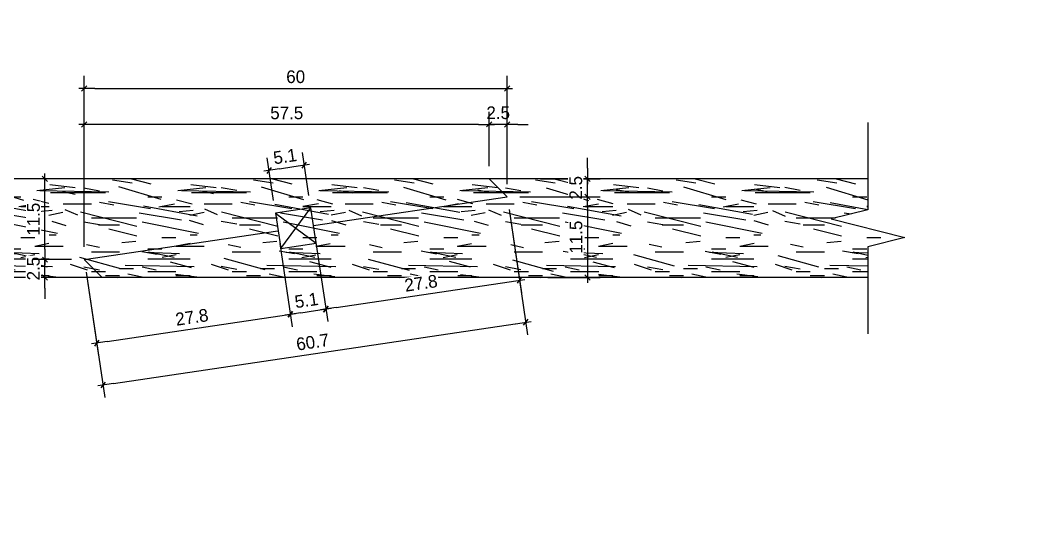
# Model space of a CAD drawing. Header units: millimetres. Extents: x 19458 to 19711, y 4351 to 4752.
# Drawn here: x 19535.03 to 19536.459, y 4513.595 to 4514.317 of the extents above; entities that cross this region are included whole.
import ezdxf

# ---------------------------------------------------------------- set-up
doc = ezdxf.new("R2010")
doc.units = ezdxf.units.MM
for name, color, linetype in [('0 @ 0.1', 7, 'Continuous'), ('ALFAJIAS', 3, 'Continuous'), ('BOTAGUAS', 3, 'Continuous'), ('cotas', 1, 'Continuous'), ('cotas @ 300', 1, 'Continuous'), ('cotas @ 400', 1, 'Continuous'), ('cotas @ 500', 1, 'Continuous')]:
    doc.layers.add(name, color=color, linetype=linetype)
doc.styles.add('century gothic', font='GOTHIC.TTF')
doc.styles.add('COTAS SMC', font='GOTHIC.TTF')
doc.dimstyles.new('ANOTATIVE 100 SMCONSTRUCCIONES', dxfattribs={"dimscale": 0, "dimtxt": 0.18, "dimasz": 0.15, "dimexe": 0.18, "dimexo": 0.09, "dimgap": 0.1, "dimtad": 1, "dimzin": 0, "dimdsep": 46, "dimtxsty": 'century gothic', "dimblk1": 'FLECHA1', "dimblk2": 'FLECHA1', "dimsah": 1, "dimcen": 0.18, "dimdle": 0.075, "dimclrd": 1, "dimclre": 1, "dimclrt": 2, "dimaunit": 1, "dimadec": 0, "dimazin": 0, "dimtfac": 0.75, "dimtix": 1, "dimtmove": 2, "dimatfit": 3, "dimfxl": 0.09, "dimtvp": 1.5, "dimtfill": 1, "dimtolj": 1, "dimtzin": 0, "dimarcsym": 0})
doc.dimstyles.new('ANOTATIVE CM SMCONSTRUCCIONES', dxfattribs={"dimscale": 0, "dimtxt": 0.18, "dimasz": 0.15, "dimexe": 0.18, "dimexo": 0.18, "dimgap": 0.07, "dimtad": 1, "dimdec": 1, "dimlfac": 100, "dimdsep": 46, "dimtxsty": 'century gothic', "dimblk1": 'FLECHA1', "dimblk2": 'FLECHA1', "dimsah": 1, "dimcen": 0.18, "dimdle": 0.075, "dimclrd": 1, "dimclre": 1, "dimclrt": 2, "dimaunit": 1, "dimadec": 0, "dimazin": 2, "dimtfac": 0.75, "dimtdec": 1, "dimtix": 1, "dimtmove": 2, "dimatfit": 3, "dimfxl": 0.09, "dimtvp": 1.5, "dimtfill": 1, "dimtolj": 1, "dimtzin": 0, "dimarcsym": 0})
doc.dimstyles.new('PIES SMCONSTRUCCIONES', dxfattribs={"dimscale": 0, "dimtxt": 0.18, "dimasz": 0.2, "dimexe": 0.18, "dimexo": 0, "dimgap": 0.1, "dimtad": 1, "dimdec": 0, "dimlfac": 39.370079, "dimzin": 0, "dimdsep": 46, "dimlunit": 4, "dimtxsty": 'COTAS SMC', "dimblk1": 'FLECHA1', "dimblk2": 'FLECHA1', "dimsah": 1, "dimcen": 0.2, "dimdle": 0.075, "dimclrd": 1, "dimclre": 1, "dimclrt": 2, "dimaunit": 1, "dimadec": 0, "dimazin": 0, "dimtfac": 0.75, "dimtdec": 0, "dimtix": 1, "dimtmove": 2, "dimatfit": 3, "dimfxl": 0.09, "dimtvp": 1.5, "dimtfill": 1, "dimtolj": 1, "dimtzin": 0, "dimarcsym": 0})

# ---------------------------------------------------------------- blocks, each defined once
blk = doc.blocks.new('FLECHA1')
at = {"color": 4}
blk.add_line((-0.246176, -0.248081), (0.248081, 0.25), dxfattribs=at)
at = {"color": 1}
blk.add_line((-1, 0), (0.496162, 0), dxfattribs=at)
blk = doc.blocks.new('*D693')
at = {"layer": 'cotas', "color": 1, "lineweight": -2, "transparency": 16777216}
for p, q in [((19614.326, 4625.8448), (19614.326, 4700.8448)), ((19570.9836, 4550.8448), (19524.326, 4550.8448)), ((19614.326, 4548.4298), (19614.326, 4550.8448)), ((19570.5339, 4548.4298), (19524.326, 4548.4298)), ((19614.326, 4473.4298), (19614.326, 4398.4298))]:
    blk.add_line(p, q, dxfattribs=at)
at = {"layer": 'Defpoints', "color": 0, "transparency": 16777216}
for p in [(19614.326, 4550.8448), (19615.9836, 4550.8448), (19615.5339, 4548.4298)]:
    blk.add_point(p, dxfattribs=at)
at = {"layer": 'cotas', "color": 1, "lineweight": -2, "transparency": 16777216, "xscale": 75, "yscale": 75, "zscale": 75}
for p, rotation in [((19614.326, 4550.8448), 270), ((19614.326, 4548.4298), 90)]:
    blk.add_blockref('FLECHA1', p, dxfattribs=dict(at, rotation=rotation))
at = {"layer": 'cotas', "color": 2, "transparency": 16777216, "insert": (19517.3376, 4549.6373), "char_height": 90, "attachment_point": 5, "rotation": 90, "style": 'century gothic', "bg_fill": 3, "box_fill_scale": 1.1, "bg_fill_color": 256, "bg_fill_true_color": 13158600, "bg_fill_transparency": 0}
blk.add_mtext('\\A1;2.42', dxfattribs=at)
blk = doc.blocks.new('*D739')
at = {"layer": 'cotas', "color": 1, "lineweight": -2, "transparency": 16777216}
for p, q in [((19614.326, 4595.8448), (19614.326, 4640.8448)), ((19588.9836, 4550.8448), (19560.326, 4550.8448)), ((19614.326, 4548.4298), (19614.326, 4550.8448)), ((19588.5339, 4548.4298), (19560.326, 4548.4298)), ((19614.326, 4503.4298), (19614.326, 4458.4298))]:
    blk.add_line(p, q, dxfattribs=at)
at = {"layer": 'Defpoints', "color": 0, "transparency": 16777216}
for p in [(19614.326, 4550.8448), (19615.9836, 4550.8448), (19615.5339, 4548.4298)]:
    blk.add_point(p, dxfattribs=at)
at = {"layer": 'cotas', "color": 1, "lineweight": -2, "transparency": 16777216, "xscale": 45, "yscale": 45, "zscale": 45}
for p, rotation in [((19614.326, 4550.8448), 270), ((19614.326, 4548.4298), 90)]:
    blk.add_blockref('FLECHA1', p, dxfattribs=dict(at, rotation=rotation))
at = {"layer": 'cotas', "color": 2, "transparency": 16777216, "insert": (19556.133, 4549.6373), "char_height": 54, "attachment_point": 5, "rotation": 90, "style": 'century gothic', "bg_fill": 3, "box_fill_scale": 1.1, "bg_fill_color": 256, "bg_fill_true_color": 13158600, "bg_fill_transparency": 0}
blk.add_mtext('\\A1;2.42', dxfattribs=at)
blk = doc.blocks.new('*D745')
at = {"layer": 'cotas', "color": 1, "lineweight": -2, "transparency": 16777216}
for p, q in [((19614.326, 4610.8448), (19614.326, 4670.8448)), ((19579.9836, 4550.8448), (19542.326, 4550.8448)), ((19614.326, 4548.4298), (19614.326, 4550.8448)), ((19579.5339, 4548.4298), (19542.326, 4548.4298)), ((19614.326, 4488.4298), (19614.326, 4428.4298))]:
    blk.add_line(p, q, dxfattribs=at)
at = {"layer": 'Defpoints', "color": 0, "transparency": 16777216}
for p in [(19614.326, 4550.8448), (19615.9836, 4550.8448), (19615.5339, 4548.4298)]:
    blk.add_point(p, dxfattribs=at)
at = {"layer": 'cotas', "color": 1, "lineweight": -2, "transparency": 16777216, "xscale": 60, "yscale": 60, "zscale": 60}
for p, rotation in [((19614.326, 4550.8448), 270), ((19614.326, 4548.4298), 90)]:
    blk.add_blockref('FLECHA1', p, dxfattribs=dict(at, rotation=rotation))
at = {"layer": 'cotas', "color": 2, "transparency": 16777216, "insert": (19536.7353, 4549.6373), "char_height": 72, "attachment_point": 5, "rotation": 90, "style": 'century gothic', "bg_fill": 3, "box_fill_scale": 1.1, "bg_fill_color": 256, "bg_fill_true_color": 13158600, "bg_fill_transparency": 0}
blk.add_mtext('\\A1;2.42', dxfattribs=at)
blk = doc.blocks.new('*D748')
at = {"layer": 'cotas', "color": 1, "lineweight": -2, "transparency": 16777216}
for p, q in [((19620.0128, 4651.7533), (19620.0128, 4751.7533)), ((19620.4168, 4551.7533), (19530.0128, 4551.7533)), ((19620.0128, 4550.5333), (19620.0128, 4551.7533)), ((19620.4168, 4550.5333), (19530.0128, 4550.5333)), ((19620.0128, 4450.5333), (19620.0128, 4350.5333))]:
    blk.add_line(p, q, dxfattribs=at)
at = {"layer": 'Defpoints', "color": 0, "transparency": 16777216}
for p in [(19620.0128, 4551.7533), (19620.4168, 4551.7533), (19620.4168, 4550.5333)]:
    blk.add_point(p, dxfattribs=at)
at = {"layer": 'cotas', "color": 1, "lineweight": -2, "transparency": 16777216, "xscale": 100, "yscale": 100, "zscale": 100}
for p, rotation in [((19620.0128, 4551.7533), 270), ((19620.0128, 4550.5333), 90)]:
    blk.add_blockref('FLECHA1', p, dxfattribs=dict(at, rotation=rotation))
at = {"layer": 'cotas', "color": 2, "transparency": 16777216, "insert": (19523.8809, 4551.1433), "char_height": 90, "attachment_point": 5, "rotation": 90, "style": 'COTAS SMC', "bg_fill": 3, "box_fill_scale": 1.1, "bg_fill_color": 256, "bg_fill_true_color": 13158600, "bg_fill_transparency": 0}
blk.add_mtext("\\A1;4'", dxfattribs=at)
blk = doc.blocks.new('*D798')
at = {"layer": 'cotas', "color": 1, "lineweight": -2, "transparency": 16777216}
for p, q in [((19620.0128, 4631.7533), (19620.0128, 4711.7533)), ((19620.4168, 4551.7533), (19548.0128, 4551.7533)), ((19620.0128, 4550.5333), (19620.0128, 4551.7533)), ((19620.4168, 4550.5333), (19548.0128, 4550.5333)), ((19620.0128, 4470.5333), (19620.0128, 4390.5333))]:
    blk.add_line(p, q, dxfattribs=at)
at = {"layer": 'Defpoints', "color": 0, "transparency": 16777216}
for p in [(19620.0128, 4551.7533), (19620.4168, 4551.7533), (19620.4168, 4550.5333)]:
    blk.add_point(p, dxfattribs=at)
at = {"layer": 'cotas', "color": 1, "lineweight": -2, "transparency": 16777216, "xscale": 80, "yscale": 80, "zscale": 80}
for p, rotation in [((19620.0128, 4551.7533), 270), ((19620.0128, 4550.5333), 90)]:
    blk.add_blockref('FLECHA1', p, dxfattribs=dict(at, rotation=rotation))
at = {"layer": 'cotas', "color": 2, "transparency": 16777216, "insert": (19543.1073, 4551.1433), "char_height": 72, "attachment_point": 5, "rotation": 90, "style": 'COTAS SMC', "bg_fill": 3, "box_fill_scale": 1.1, "bg_fill_color": 256, "bg_fill_true_color": 13158600, "bg_fill_transparency": 0}
blk.add_mtext("\\A1;4'", dxfattribs=at)
blk = doc.blocks.new('*D897')
at = {"color": 1, "lineweight": -2, "transparency": 16777216}
for p, q in [((19535.6951, 4514.1093), (19535.6951, 4514.1867)), ((19535.7205, 4514.0839), (19535.7205, 4514.1867)), ((19535.6801, 4514.1687), (19535.6651, 4514.1687)), ((19535.7205, 4514.1687), (19535.6951, 4514.1687)), ((19535.7355, 4514.1687), (19535.7505, 4514.1687))]:
    blk.add_line(p, q, dxfattribs=at)
at = {"layer": 'Defpoints', "color": 0, "transparency": 16777216}
for p in [(19535.6951, 4514.0913), (19535.7205, 4514.0659)]:
    blk.add_point(p, dxfattribs=at)
at = {"color": 1, "lineweight": -2, "transparency": 16777216, "xscale": 0.015, "yscale": 0.015, "zscale": 0.015}
blk.add_blockref('FLECHA1', (19535.6951, 4514.1687), dxfattribs=at)
at = {"color": 1, "lineweight": -2, "transparency": 16777216, "xscale": 0.015, "yscale": 0.015, "zscale": 0.015, "rotation": 180}
blk.add_blockref('FLECHA1', (19535.7205, 4514.1687), dxfattribs=at)
at = {"color": 2, "transparency": 16777216, "insert": (19535.7078, 4514.1851), "char_height": 0.018, "attachment_point": 5, "style": 'century gothic', "bg_fill": 3, "box_fill_scale": 1.1, "bg_fill_color": 256, "bg_fill_true_color": 13158600, "bg_fill_transparency": 0}
blk.add_mtext('\\A1;2.5', dxfattribs=at)
at = {"layer": 'Defpoints', "color": 0, "transparency": 16777216}
blk.add_point((19535.6951, 4514.1687), dxfattribs=at)
blk = doc.blocks.new('*D898')
at = {"color": 1, "lineweight": -2, "transparency": 16777216}
for p, q in [((19535.1205, 4513.9947), (19535.1205, 4514.1867)), ((19535.6951, 4514.1093), (19535.6951, 4514.1867)), ((19535.6801, 4514.1687), (19535.1355, 4514.1687))]:
    blk.add_line(p, q, dxfattribs=at)
at = {"layer": 'Defpoints', "color": 0, "transparency": 16777216}
for p in [(19535.1205, 4514.1687), (19535.6951, 4514.0913), (19535.1205, 4513.9767)]:
    blk.add_point(p, dxfattribs=at)
at = {"color": 1, "lineweight": -2, "transparency": 16777216, "xscale": 0.015, "yscale": 0.015, "zscale": 0.015, "rotation": 180}
blk.add_blockref('FLECHA1', (19535.1205, 4514.1687), dxfattribs=at)
at = {"color": 1, "lineweight": -2, "transparency": 16777216, "xscale": 0.015, "yscale": 0.015, "zscale": 0.015}
blk.add_blockref('FLECHA1', (19535.6951, 4514.1687), dxfattribs=at)
at = {"color": 2, "transparency": 16777216, "insert": (19535.4078, 4514.1849), "char_height": 0.018, "attachment_point": 5, "style": 'century gothic', "bg_fill": 3, "box_fill_scale": 1.1, "bg_fill_color": 256, "bg_fill_true_color": 13158600, "bg_fill_transparency": 0}
blk.add_mtext('\\A1;57.5', dxfattribs=at)
blk = doc.blocks.new('*D899')
at = {"color": 1, "lineweight": -2, "transparency": 16777216}
for p, q in [((19535.1205, 4513.9947), (19535.1205, 4514.2377)), ((19535.7205, 4514.0839), (19535.7205, 4514.2377)), ((19535.1355, 4514.2197), (19535.7055, 4514.2197))]:
    blk.add_line(p, q, dxfattribs=at)
at = {"layer": 'Defpoints', "color": 0, "transparency": 16777216}
for p in [(19535.7205, 4514.2197), (19535.7205, 4514.0659), (19535.1205, 4513.9767)]:
    blk.add_point(p, dxfattribs=at)
at = {"color": 1, "lineweight": -2, "transparency": 16777216, "xscale": 0.015, "yscale": 0.015, "zscale": 0.015, "rotation": 180}
blk.add_blockref('FLECHA1', (19535.1205, 4514.2197), dxfattribs=at)
at = {"color": 1, "lineweight": -2, "transparency": 16777216, "xscale": 0.015, "yscale": 0.015, "zscale": 0.015}
blk.add_blockref('FLECHA1', (19535.7205, 4514.2197), dxfattribs=at)
at = {"color": 2, "transparency": 16777216, "insert": (19535.4205, 4514.2362), "char_height": 0.018, "attachment_point": 5, "style": 'century gothic', "bg_fill": 3, "box_fill_scale": 1.1, "bg_fill_color": 256, "bg_fill_true_color": 13158600, "bg_fill_transparency": 0}
blk.add_mtext('\\A1;60', dxfattribs=at)
blk = doc.blocks.new('*D902')
at = {"color": 1, "lineweight": -2, "transparency": 16777216}
for p, q in [((19535.0648, 4513.9917), (19535.0648, 4514.0067)), ((19535.1025, 4513.9767), (19535.0468, 4513.9767)), ((19535.0648, 4513.9513), (19535.0648, 4513.9767)), ((19535.0844, 4513.9513), (19535.0468, 4513.9513)), ((19535.0648, 4513.9363), (19535.0648, 4513.9213))]:
    blk.add_line(p, q, dxfattribs=at)
at = {"layer": 'Defpoints', "color": 0, "transparency": 16777216}
for p in [(19535.1205, 4513.9767), (19535.1024, 4513.9513)]:
    blk.add_point(p, dxfattribs=at)
at = {"color": 1, "lineweight": -2, "transparency": 16777216, "xscale": 0.015, "yscale": 0.015, "zscale": 0.015}
for p, rotation in [((19535.0648, 4513.9767), 270), ((19535.0648, 4513.9513), 90)]:
    blk.add_blockref('FLECHA1', p, dxfattribs=dict(at, rotation=rotation))
at = {"color": 2, "transparency": 16777216, "insert": (19535.0484, 4513.964), "char_height": 0.018, "attachment_point": 5, "rotation": 90, "style": 'century gothic', "bg_fill": 3, "box_fill_scale": 1.1, "bg_fill_color": 256, "bg_fill_true_color": 13158600, "bg_fill_transparency": 0}
blk.add_mtext('\\A1;2.5', dxfattribs=at)
at = {"layer": 'Defpoints', "color": 0, "transparency": 16777216}
blk.add_point((19535.0648, 4513.9767), dxfattribs=at)
blk = doc.blocks.new('*D903')
at = {"color": 1, "lineweight": -2, "transparency": 16777216}
for p, q in [((19535.0779, 4514.0913), (19535.0468, 4514.0913)), ((19535.0648, 4513.9917), (19535.0648, 4514.0763)), ((19535.1025, 4513.9767), (19535.0468, 4513.9767))]:
    blk.add_line(p, q, dxfattribs=at)
at = {"layer": 'Defpoints', "color": 0, "transparency": 16777216}
for p in [(19535.0648, 4514.0913), (19535.0959, 4514.0913), (19535.1205, 4513.9767)]:
    blk.add_point(p, dxfattribs=at)
at = {"color": 1, "lineweight": -2, "transparency": 16777216, "xscale": 0.015, "yscale": 0.015, "zscale": 0.015}
for p, rotation in [((19535.0648, 4514.0913), 90), ((19535.0648, 4513.9767), 270)]:
    blk.add_blockref('FLECHA1', p, dxfattribs=dict(at, rotation=rotation))
at = {"color": 2, "transparency": 16777216, "insert": (19535.0486, 4514.034), "char_height": 0.018, "attachment_point": 5, "rotation": 90, "style": 'century gothic', "bg_fill": 3, "box_fill_scale": 1.1, "bg_fill_color": 256, "bg_fill_true_color": 13158600, "bg_fill_transparency": 0}
blk.add_mtext('\\A1;11.5', dxfattribs=at)
blk = doc.blocks.new('*D905')
at = {"color": 1, "lineweight": -2, "transparency": 16777216}
for p, q in [((19535.8345, 4514.1063), (19535.8345, 4514.1213)), ((19535.7679, 4514.0913), (19535.8525, 4514.0913)), ((19535.8345, 4514.0659), (19535.8345, 4514.0913)), ((19535.7385, 4514.0659), (19535.8525, 4514.0659)), ((19535.8345, 4514.0509), (19535.8345, 4514.0359))]:
    blk.add_line(p, q, dxfattribs=at)
at = {"layer": 'Defpoints', "color": 0, "transparency": 16777216}
for p in [(19535.7499, 4514.0913), (19535.7205, 4514.0659)]:
    blk.add_point(p, dxfattribs=at)
at = {"color": 1, "lineweight": -2, "transparency": 16777216, "xscale": 0.015, "yscale": 0.015, "zscale": 0.015}
for p, rotation in [((19535.8345, 4514.0913), 270), ((19535.8345, 4514.0659), 90)]:
    blk.add_blockref('FLECHA1', p, dxfattribs=dict(at, rotation=rotation))
at = {"color": 2, "transparency": 16777216, "insert": (19535.818, 4514.0786), "char_height": 0.018, "attachment_point": 5, "rotation": 90, "style": 'century gothic', "bg_fill": 3, "box_fill_scale": 1.1, "bg_fill_color": 256, "bg_fill_true_color": 13158600, "bg_fill_transparency": 0}
blk.add_mtext('\\A1;2.5', dxfattribs=at)
at = {"layer": 'Defpoints', "color": 0, "transparency": 16777216}
blk.add_point((19535.8345, 4514.0913), dxfattribs=at)
blk = doc.blocks.new('*D906')
at = {"color": 1, "lineweight": -2, "transparency": 16777216}
for p, q in [((19535.7385, 4514.0659), (19535.8525, 4514.0659)), ((19535.8345, 4514.0509), (19535.8345, 4513.9663)), ((19535.7784, 4513.9513), (19535.8525, 4513.9513))]:
    blk.add_line(p, q, dxfattribs=at)
at = {"layer": 'Defpoints', "color": 0, "transparency": 16777216}
for p in [(19535.7205, 4514.0659), (19535.7604, 4513.9513), (19535.8345, 4513.9513)]:
    blk.add_point(p, dxfattribs=at)
at = {"color": 1, "lineweight": -2, "transparency": 16777216, "xscale": 0.015, "yscale": 0.015, "zscale": 0.015}
for p, rotation in [((19535.8345, 4514.0659), 90), ((19535.8345, 4513.9513), 270)]:
    blk.add_blockref('FLECHA1', p, dxfattribs=dict(at, rotation=rotation))
at = {"color": 2, "transparency": 16777216, "insert": (19535.8183, 4514.0086), "char_height": 0.018, "attachment_point": 5, "rotation": 90, "style": 'century gothic', "bg_fill": 3, "box_fill_scale": 1.1, "bg_fill_color": 256, "bg_fill_true_color": 13158600, "bg_fill_transparency": 0}
blk.add_mtext('\\A1;11.5', dxfattribs=at)
blk = doc.blocks.new('*D907')
at = {"color": 1, "lineweight": -2, "transparency": 16777216}
for p, q in [((19535.4393, 4514.0679), (19535.4303, 4514.1287)), ((19535.389, 4514.0605), (19535.38, 4514.1212)), ((19535.3975, 4514.1056), (19535.4181, 4514.1087))]:
    blk.add_line(p, q, dxfattribs=at)
at = {"layer": 'Defpoints', "color": 0, "transparency": 16777216}
for p in [(19535.4329, 4514.1109), (19535.4419, 4514.0501), (19535.3917, 4514.0426)]:
    blk.add_point(p, dxfattribs=at)
at = {"color": 1, "lineweight": -2, "transparency": 16777216, "xscale": 0.015, "yscale": 0.015, "zscale": 0.015}
for p, rotation in [((19535.3827, 4514.1034), 188.4560377147735), ((19535.4329, 4514.1109), 8.45603771477347)]:
    blk.add_blockref('FLECHA1', p, dxfattribs=dict(at, rotation=rotation))
at = {"color": 2, "transparency": 16777216, "insert": (19535.4054, 4514.1232), "char_height": 0.018, "attachment_point": 5, "rotation": 8.456, "style": 'century gothic', "bg_fill": 3, "box_fill_scale": 1.1, "bg_fill_color": 256, "bg_fill_true_color": 13158600, "bg_fill_transparency": 0}
blk.add_mtext('\\A1;5.1', dxfattribs=at)
blk = doc.blocks.new('*D909')
at = {"color": 1, "lineweight": -2, "transparency": 16777216}
for p, q in [((19535.3981, 4513.9997), (19535.4157, 4513.8813)), ((19535.1232, 4513.9589), (19535.1408, 4513.8405)), ((19535.153, 4513.8605), (19535.3982, 4513.8969))]:
    blk.add_line(p, q, dxfattribs=at)
at = {"layer": 'Defpoints', "color": 0, "transparency": 16777216}
for p in [(19535.3954, 4514.0175), (19535.1205, 4513.9767), (19535.413, 4513.8991)]:
    blk.add_point(p, dxfattribs=at)
at = {"color": 1, "lineweight": -2, "transparency": 16777216, "xscale": 0.015, "yscale": 0.015, "zscale": 0.015}
for p, rotation in [((19535.413, 4513.8991), 8.456037713559605), ((19535.1382, 4513.8583), 188.4560377135596)]:
    blk.add_blockref('FLECHA1', p, dxfattribs=dict(at, rotation=rotation))
at = {"color": 2, "transparency": 16777216, "insert": (19535.2732, 4513.895), "char_height": 0.018, "attachment_point": 5, "rotation": 8.456, "style": 'century gothic', "bg_fill": 3, "box_fill_scale": 1.1, "bg_fill_color": 256, "bg_fill_true_color": 13158600, "bg_fill_transparency": 0}
blk.add_mtext('\\A1;27.8', dxfattribs=at)
blk = doc.blocks.new('*D910')
at = {"color": 1, "lineweight": -2, "transparency": 16777216}
for p, q in [((19535.4483, 4514.0072), (19535.4659, 4513.8888)), ((19535.3981, 4513.9997), (19535.4157, 4513.8813)), ((19535.4279, 4513.9013), (19535.4484, 4513.9044))]:
    blk.add_line(p, q, dxfattribs=at)
at = {"layer": 'Defpoints', "color": 0, "transparency": 16777216}
for p in [(19535.4457, 4514.025), (19535.3954, 4514.0175), (19535.4633, 4513.9066)]:
    blk.add_point(p, dxfattribs=at)
at = {"color": 1, "lineweight": -2, "transparency": 16777216, "xscale": 0.015, "yscale": 0.015, "zscale": 0.015}
for p, rotation in [((19535.4633, 4513.9066), 8.456037713559592), ((19535.413, 4513.8991), 188.4560377135596)]:
    blk.add_blockref('FLECHA1', p, dxfattribs=dict(at, rotation=rotation))
at = {"color": 2, "transparency": 16777216, "insert": (19535.4358, 4513.9189), "char_height": 0.018, "attachment_point": 5, "rotation": 8.456, "style": 'century gothic', "bg_fill": 3, "box_fill_scale": 1.1, "bg_fill_color": 256, "bg_fill_true_color": 13158600, "bg_fill_transparency": 0}
blk.add_mtext('\\A1;5.1', dxfattribs=at)
blk = doc.blocks.new('*D911')
at = {"color": 1, "lineweight": -2, "transparency": 16777216}
for p, q in [((19535.7232, 4514.0481), (19535.7408, 4513.9297)), ((19535.4483, 4514.0072), (19535.4659, 4513.8888)), ((19535.4781, 4513.9088), (19535.7233, 4513.9453))]:
    blk.add_line(p, q, dxfattribs=at)
at = {"layer": 'Defpoints', "color": 0, "transparency": 16777216}
for p in [(19535.7205, 4514.0659), (19535.4457, 4514.025), (19535.7382, 4513.9475)]:
    blk.add_point(p, dxfattribs=at)
at = {"color": 1, "lineweight": -2, "transparency": 16777216, "xscale": 0.015, "yscale": 0.015, "zscale": 0.015}
for p, rotation in [((19535.7382, 4513.9475), 8.456037713559592), ((19535.4633, 4513.9066), 188.4560377135596)]:
    blk.add_blockref('FLECHA1', p, dxfattribs=dict(at, rotation=rotation))
at = {"color": 2, "transparency": 16777216, "insert": (19535.5983, 4513.9433), "char_height": 0.018, "attachment_point": 5, "rotation": 8.456, "style": 'century gothic', "bg_fill": 3, "box_fill_scale": 1.1, "bg_fill_color": 256, "bg_fill_true_color": 13158600, "bg_fill_transparency": 0}
blk.add_mtext('\\A1;27.8', dxfattribs=at)
blk = doc.blocks.new('*D912')
at = {"color": 1, "lineweight": -2, "transparency": 16777216}
for p, q in [((19535.7232, 4514.0481), (19535.7496, 4513.8702)), ((19535.1232, 4513.9589), (19535.1496, 4513.781)), ((19535.1618, 4513.801), (19535.7321, 4513.8858))]:
    blk.add_line(p, q, dxfattribs=at)
at = {"layer": 'Defpoints', "color": 0, "transparency": 16777216}
for p in [(19535.7205, 4514.0659), (19535.1205, 4513.9767), (19535.747, 4513.888)]:
    blk.add_point(p, dxfattribs=at)
at = {"color": 1, "lineweight": -2, "transparency": 16777216, "xscale": 0.015, "yscale": 0.015, "zscale": 0.015}
for p, rotation in [((19535.747, 4513.888), 8.456037713592377), ((19535.147, 4513.7988), 188.4560377135924)]:
    blk.add_blockref('FLECHA1', p, dxfattribs=dict(at, rotation=rotation))
at = {"color": 2, "transparency": 16777216, "insert": (19535.4446, 4513.8597), "char_height": 0.018, "attachment_point": 5, "rotation": 8.456, "style": 'century gothic', "bg_fill": 3, "box_fill_scale": 1.1, "bg_fill_color": 256, "bg_fill_true_color": 13158600, "bg_fill_transparency": 0}
blk.add_mtext('\\A1;60.7', dxfattribs=at)
blk = doc.blocks.new('*U930')
at = {"layer": 'cotas @ 500'}
dim = blk.add_linear_dim(base=(19614.3260382735, 4550.8448237801), p1=(19615.5338597089, 4548.4298237801), p2=(19615.9836080801, 4550.8448237801), angle=90, dimstyle='ANOTATIVE 100 SMCONSTRUCCIONES', override={"dimscale": 500, "dimtix": 1, "dimtofl": 1, "dimtmove": 1, "dimatfit": 1}, dxfattribs=at)
dim.commit()
dim.dimension.update_dxf_attribs({"geometry": '*D693', "text_midpoint": (19517.3375950376, 4549.6373237801)})
at = {"layer": 'cotas @ 300'}
dim = blk.add_linear_dim(base=(19614.3260382735, 4550.8448237801), p1=(19615.5338597089, 4548.4298237801), p2=(19615.9836080801, 4550.8448237801), angle=90, dimstyle='ANOTATIVE 100 SMCONSTRUCCIONES', override={"dimscale": 300, "dimtix": 1, "dimtofl": 1, "dimtmove": 1, "dimatfit": 1}, dxfattribs=at)
dim.commit()
dim.dimension.update_dxf_attribs({"geometry": '*D739', "text_midpoint": (19556.132972332, 4549.6373237801)})
at = {"layer": 'cotas @ 400'}
dim = blk.add_linear_dim(base=(19614.3260382735, 4550.8448237801), p1=(19615.5338597089, 4548.4298237801), p2=(19615.9836080801, 4550.8448237801), angle=90, dimstyle='ANOTATIVE 100 SMCONSTRUCCIONES', override={"dimscale": 400, "dimtix": 1, "dimtofl": 1, "dimtmove": 1, "dimatfit": 1}, dxfattribs=at)
dim.commit()
dim.dimension.update_dxf_attribs({"geometry": '*D745', "text_midpoint": (19536.7352836848, 4549.6373237801)})
blk = doc.blocks.new('*U932')
at = {"layer": 'cotas @ 500'}
dim = blk.add_linear_dim(base=(19620.0128, 4551.7533), p1=(19620.4168, 4550.5333), p2=(19620.4168, 4551.7533), angle=90, dimstyle='PIES SMCONSTRUCCIONES', override={"dimscale": 500, "dimtix": 1, "dimtofl": 1, "dimtmove": 2, "dimatfit": 3}, dxfattribs=at)
dim.commit()
dim.dimension.update_dxf_attribs({"geometry": '*D748', "text_midpoint": (19523.8809, 4551.1433)})
at = {"layer": 'cotas @ 400'}
dim = blk.add_linear_dim(base=(19620.0128, 4551.7533), p1=(19620.4168, 4550.5333), p2=(19620.4168, 4551.7533), angle=90, dimstyle='PIES SMCONSTRUCCIONES', override={"dimscale": 400, "dimtix": 1, "dimtofl": 1, "dimtmove": 2, "dimatfit": 3}, dxfattribs=at)
dim.commit()
dim.dimension.update_dxf_attribs({"geometry": '*D798', "text_midpoint": (19543.1073, 4551.1433)})

msp = doc.modelspace()

# ---------------------------------------------------------------- block references
at = {"layer": 'cotas'}
msp.add_blockref('*U930', (0, 0), dxfattribs=at)

# ---------------------------------------------------------------- next in the draw order: block references
msp.add_blockref('*U932', (0, 0), dxfattribs=at)

# ---------------------------------------------------------------- next in the draw order: hatches: boundary and pattern name
at = {"layer": 'BOTAGUAS'}
h = msp.add_hatch(dxfattribs=at)
h.set_pattern_fill('MADERA_03', color=250, scale=0.2, pattern_type=2)
h.set_pattern_definition([(0, (-5.14988, -2.8045), (4e-17, 0.2), [0.04, -0.16]), (8.9726, (-5.147878, -2.912501), (1.200000005876, 0.199999525118), [0.0384708, -3.8086058]), (5.7105, (-5.149878, -2.900501), (1.800000034755, 0.19999710144), [0.0401996, -1.9697752]), (344.5779, (-5.149878, -2.840501), (2.1999999038893, -0.5999974677634), [0.0601664, -5.9564754]), (353.6599, (-5.145878, -2.774501), (0.200000063208, 4.086e-07), [0.0362216, -1.7748552]), (345.0686, (-5.139878, -2.888501), (0.799999998317, -0.199999673879), [0.0310484, -3.0737864]), (348.6901, (-5.20988, -2.7725), (0.2000000583, 7.413e-08), [0.0815844, -0.9382194]), (5.7105, (-5.147878, -2.930501), (1.800000034755, 0.19999710144), [0.0200998, -1.989875]), (0, (-5.14988, -2.8465), (4e-17, 0.2), [0.02, -0.18]), (0, (-5.18988, -2.8225), (4e-17, 0.2), [0.06, -0.14]), (11.3099, (-5.14988, -2.7925), (0.79999995433, 0.19999948721), [0.020396, -0.9994078]), (2.7263, (-5.169878, -2.866501), (4.0000000589947, 0.1999992035454), [0.0420476, -4.1627116]), (352.4054, (-5.159878, -2.872501), (1.599999971597, -0.19999873671), [0.0302654, -2.9962834]), (0, (-5.16988, -2.9485), (4e-17, 0.2), [0.04, -0.16]), (358.8309, (-5.189878, -2.9585013), (0.2000000366479, 1.5360345e-07), [0.0980204, -9.70402]), (0, (-5.18988, -2.8085), (4e-17, 0.2), [0.02, -0.18]), (0, (-5.16988, -2.7925), (4e-17, 0.2), [0.02, -0.18]), (0, (-5.25988, -2.7745), (4e-17, 0.2), [0.03, -0.17]), (350.5377, (-5.205878, -2.7645), (0.200000015444, 7.752e-08), [0.0608276, -1.1557248]), (0, (-5.26988, -2.7645), (4e-17, 0.2), [0.04, -0.16]), (0, (-5.29188, -2.9445), (4e-17, 0.2), [0.022, -0.178]), (0, (-5.18988, -2.9345), (4e-17, 0.2), [0.02, -0.18]), (0, (-5.29188, -2.9285), (4e-17, 0.2), [0.042, -0.158]), (5.4403, (-5.189878, -2.916501), (1.9999999402303, 0.199998956714), [0.04219, -4.1768144]), (0, (-5.18788, -2.9005), (4e-17, 0.2), [0.038, -0.162]), (0, (-5.29188, -2.8965), (4e-17, 0.2), [0.022, -0.178]), (358.8309, (-5.267878, -2.8645013), (0.2000000366479, 1.5360345e-07), [0.0980204, -9.70402]), (0, (-5.24988, -2.8465), (4e-17, 0.2), [0.02, -0.18]), (0, (-5.26988, -2.8405), (4e-17, 0.2), [0.02, -0.18]), (0, (-5.18988, -2.8405), (4e-17, 0.2), [0.04, -0.16]), (0, (-5.22988, -2.8365), (4e-17, 0.2), [0.02, -0.18]), (0, (-5.26988, -2.8125), (4e-17, 0.2), [0.04, -0.16]), (19.6538, (-5.215878, -2.896501), (2.200000050424, 0.79999891494), [0.0297322, -2.9434812]), (11.3099, (-5.24988, -2.8405), (0.79999995433, 0.19999948721), [0.020396, -0.9994078]), (11.3099, (-5.16988, -2.8505), (0.79999995433, 0.19999948721), [0.020396, -0.9994078]), (5.7105, (-5.229878, -2.774501), (1.800000034755, 0.19999710144), [0.0200998, -1.989875]), (349.6952, (-5.291878, -2.760501), (1.199999995396, -0.19999893933), [0.0223606, -2.213707]), (348.6901, (-5.26988, -2.9445), (0.2000000583, 7.413e-08), [0.020396, -0.9994078]), (90, (-5.24988, -2.9485), (-0.2, 6e-17), [0, -0.2]), (346.6076, (-5.291878, -2.836501), (3.400000044994, -0.7999939065965), [0.043174, -4.2742308]), (11.3099, (-5.16988, -2.8085), (0.79999995433, 0.19999948721), [0.020396, -0.9994078]), (10.3048, (-5.169878, -2.934501), (0.999999957606, 0.199999208868), [0.0223606, -2.213707]), (348.6901, (-5.22988, -2.8465), (0.2000000583, 7.413e-08), [0.020396, -0.9994078]), (348.6901, (-5.20988, -2.8365), (0.2000000583, 7.413e-08), [0.020396, -0.9994078]), (341.5651, (-5.29188, -2.8565), (0.19999995825, 2.3367e-07), [0.0252982, -0.6071572]), (345.9638, (-5.26988, -2.7885), (0.19999992115, 2.4875e-07), [0.0824622, -0.7421588]), (343.3008, (-5.229878, -2.774501), (1.399999991533, -0.39999874641), [0.0626418, -2.025419]), (0, (-5.22988, -2.7645), (4e-17, 0.2), [0.024, -0.176]), (345.9638, (-5.24988, -2.9285), (0.19999992115, 2.4875e-07), [0.0824622, -0.7421588]), (345.9638, (-5.26988, -2.9145), (0.19999992115, 2.4875e-07), [0.0824622, -0.7421588]), (345.9638, (-5.26988, -2.8965), (0.19999992115, 2.4875e-07), [0.0824622, -0.7421588]), (349.6952, (-5.291878, -2.808501), (1.199999995396, -0.19999893933), [0.0223606, -2.213707]), (345.9638, (-5.22988, -2.8125), (0.19999992115, 2.4875e-07), [0.041231, -0.78339]), (349.6952, (-5.291878, -2.872501), (1.199999995396, -0.19999893933), [0.0223606, -2.213707]), (357.6141, (-5.187878, -2.886501), (0.199999989185, 2.452822e-07), [0.0480416, -4.756123]), (349.6952, (-5.209878, -2.850501), (1.199999995396, -0.19999893933), [0.0223606, -2.213707]), (12.5288, (-5.187878, -2.854501), (0.800000095695, 0.199999860747), [0.018439, -1.8254698]), (349.5626, (-5.291878, -2.8825013), (2.199999936494, -0.3999970687047), [0.0772788, -7.650591]), (351.8699, (-5.215878, -2.8965), (0.199999892184, -4.835e-08), [0.0282842, -1.3859292]), (4.7636, (-5.269878, -2.876501), (2.199999989955, 0.199998289923), [0.0481664, -2.3601524]), (0, (-5.22188, -2.8725), (4e-17, 0.2), [0.062, -0.138]), (344.7449, (-5.291878, -2.782501), (0.799999942428, -0.199999664289), [0.0228036, -2.2575472]), (350.5377, (-5.249878, -2.9485), (0.200000015444, 7.752e-08), [0.0608276, -1.1557248]), (340.0169, (-5.291878, -2.906501), (0.599999976081, -0.19999986488), [0.0234094, -2.3175304]), (0, (-5.12988, -2.7885), (4e-17, 0.2), [0.01, -0.19]), (0, (-5.12988, -2.8765), (4e-17, 0.2), [0.02, -0.18]), (11.3099, (-5.12988, -2.9485), (0.79999995433, 0.19999948721), [0.020396, -0.9994078]), (0, (-5.12788, -2.9285), (4e-17, 0.2), [0.036, -0.164]), (343.3008, (-5.129878, -2.822501), (1.399999991533, -0.39999874641), [0.0208806, -2.0671802]), (348.0207, (-5.127878, -2.8645013), (3.7999999222511, -0.8002195416064), [0.0368014, -6.7101288]), (90, (-5.12988, -2.9485), (-0.2, 6e-17), [0, -0.2]), (0, (-5.10988, -2.9445), (4e-17, 0.2), [0.018, -0.182]), (0, (-5.10988, -2.9065), (4e-17, 0.2), [0.018, -0.182]), (0, (-5.10988, -2.8965), (4e-17, 0.2), [0.018, -0.182]), (336.0376, (-5.109878, -2.828501), (1.400000005486, -0.599997330343), [0.0196978, -1.9500724]), (348.5163, (-5.109878, -2.8045013), (0.99999999677376, -0.2000310941214), [0.0183676, -13.043105]), (341.5651, (-5.10988, -2.8765), (0.19999995825, 2.3367e-07), [0.0189736, -0.6134816]), (347.4712, (-5.109878, -2.778501), (1.000000064082, -0.19999992061), [0.018439, -1.8254698])])
h.paths.add_polyline_path([(19536.2324, 4513.9513), (19536.2324, 4513.995), (19536.2847, 4514.0081), (19536.1802, 4514.0344), (19536.2324, 4514.0475), (19536.2324, 4514.0913), (19534.6087, 4514.0913), (19534.6087, 4514.0475), (19534.6609, 4514.0344), (19534.5564, 4514.0081), (19534.6087, 4513.995), (19534.6087, 4513.9513)])

# ---------------------------------------------------------------- next in the draw order: linework, layer by layer
at = {"layer": 'ALFAJIAS'}
for p, q in [((19536.2324, 4514.0913), (19534.6087, 4514.0913)), ((19535.6951, 4514.0913), (19535.7205, 4514.0659)), ((19535.4457, 4514.025), (19535.7205, 4514.0659)), ((19535.1205, 4513.9767), (19535.3954, 4514.0175)), ((19535.1205, 4513.9767), (19535.1459, 4513.9513)), ((19536.2324, 4513.9513), (19534.6087, 4513.9513))]:
    msp.add_line(p, q, dxfattribs=at)
at = {"layer": 'ALFAJIAS', "color": 1}
msp.add_lwpolyline([(19536.2324, 4514.1713), (19536.2324, 4514.0475), (19536.1802, 4514.0344), (19536.2847, 4514.0081), (19536.2324, 4513.995), (19536.2324, 4513.8713)], dxfattribs=at)

# ---------------------------------------------------------------- next in the draw order: dimensions: what is measured, and where the dimension line sits
at = {"layer": '0 @ 0.1'}
dim = msp.add_linear_dim(base=(19535.6951, 4514.1687), p1=(19535.7205, 4514.0659), p2=(19535.6951, 4514.0913), dimstyle='ANOTATIVE CM SMCONSTRUCCIONES', override={"dimscale": 0.1, "dimtix": 1, "dimtofl": 1, "dimtmove": 2, "dimatfit": 3}, dxfattribs=at)
dim.commit()
dim.dimension.update_dxf_attribs({"geometry": '*D897', "text_midpoint": (19535.7078, 4514.1851)})

# ---------------------------------------------------------------- next in the draw order: dimensions: what is measured, and where the dimension line sits
dim = msp.add_linear_dim(base=(19535.1205, 4514.1687), p1=(19535.6951, 4514.0913), p2=(19535.1205, 4513.9767), dimstyle='ANOTATIVE CM SMCONSTRUCCIONES', override={"dimscale": 0.1, "dimtix": 1, "dimtofl": 1, "dimtmove": 2, "dimatfit": 3}, dxfattribs=at)
dim.commit()
dim.dimension.update_dxf_attribs({"geometry": '*D898', "text_midpoint": (19535.4078, 4514.1849)})

# ---------------------------------------------------------------- next in the draw order: dimensions: what is measured, and where the dimension line sits
dim = msp.add_linear_dim(base=(19535.7205, 4514.2197), p1=(19535.1205, 4513.9767), p2=(19535.7205, 4514.0659), dimstyle='ANOTATIVE CM SMCONSTRUCCIONES', override={"dimscale": 0.1, "dimtix": 1, "dimtofl": 1, "dimtmove": 2, "dimatfit": 3}, dxfattribs=at)
dim.commit()
dim.dimension.update_dxf_attribs({"geometry": '*D899', "text_midpoint": (19535.4205, 4514.2362)})

# ---------------------------------------------------------------- next in the draw order: linework, layer by layer
msp.add_line((19535.4205, 4514.0467), (19535.4205, 4514.0467))
at = {"layer": 'ALFAJIAS', "color": 1}
for p, q in [((19535.3992, 4513.9924), (19535.4419, 4514.0501)), ((19535.3917, 4514.0426), (19535.4494, 4513.9999))]:
    msp.add_line(p, q, dxfattribs=at)
at = {"layer": 'ALFAJIAS'}
msp.add_lwpolyline([(19535.3992, 4513.9924), (19535.4494, 4513.9999), (19535.4419, 4514.0501), (19535.3917, 4514.0426)], close=True, dxfattribs=at)

# ---------------------------------------------------------------- next in the draw order: dimensions: what is measured, and where the dimension line sits
at = {"layer": '0 @ 0.1'}
for base, p1, p2, picture, middle in [((19535.8345, 4514.0913), (19535.7205, 4514.0659), (19535.7499, 4514.0913), '*D905', (19535.818, 4514.0786)), ((19535.0648, 4513.9767), (19535.1024, 4513.9513), (19535.1205, 4513.9767), '*D902', (19535.0484, 4513.964))]:
    dim = msp.add_linear_dim(base=base, p1=p1, p2=p2, angle=90, dimstyle='ANOTATIVE CM SMCONSTRUCCIONES', override={"dimscale": 0.1, "dimtix": 1, "dimtofl": 1, "dimtmove": 2, "dimatfit": 3}, dxfattribs=at)
    dim.commit()
    dim.dimension.update_dxf_attribs({"geometry": picture, "text_midpoint": middle})

# ---------------------------------------------------------------- next in the draw order: dimensions: what is measured, and where the dimension line sits
dim = msp.add_aligned_dim(p1=(19535.3917, 4514.0426), p2=(19535.4419, 4514.0501), distance=0.0614, dimstyle='ANOTATIVE CM SMCONSTRUCCIONES', override={"dimscale": 0.1, "dimtix": 1, "dimtofl": 1, "dimtmove": 2, "dimatfit": 3}, dxfattribs=at)
dim.commit()
dim.dimension.update_dxf_attribs({"geometry": '*D907', "text_midpoint": (19535.4054, 4514.1232)})
for base, p1, p2, picture, middle in [((19535.0648, 4514.0913), (19535.1205, 4513.9767), (19535.0959, 4514.0913), '*D903', (19535.0486, 4514.034)), ((19535.8345, 4513.9513), (19535.7205, 4514.0659), (19535.7604, 4513.9513), '*D906', (19535.8183, 4514.0086))]:
    dim = msp.add_linear_dim(base=base, p1=p1, p2=p2, angle=90, dimstyle='ANOTATIVE CM SMCONSTRUCCIONES', override={"dimscale": 0.1, "dimtix": 1, "dimtofl": 1, "dimtmove": 2, "dimatfit": 3}, dxfattribs=at)
    dim.commit()
    dim.dimension.update_dxf_attribs({"geometry": picture, "text_midpoint": middle})

# ---------------------------------------------------------------- next in the draw order: dimensions: what is measured, and where the dimension line sits
dim = msp.add_aligned_dim(p1=(19535.1205, 4513.9767), p2=(19535.3954, 4514.0175), distance=-0.1197, dimstyle='ANOTATIVE CM SMCONSTRUCCIONES', override={"dimscale": 0.1, "dimtix": 1, "dimtofl": 1, "dimtmove": 2, "dimatfit": 3}, dxfattribs=at)
dim.commit()
dim.dimension.update_dxf_attribs({"geometry": '*D909', "text_midpoint": (19535.2732, 4513.895)})

# ---------------------------------------------------------------- next in the draw order: dimensions: what is measured, and where the dimension line sits
dim = msp.add_linear_dim(base=(19535.4633, 4513.9066), p1=(19535.3954, 4514.0175), p2=(19535.4457, 4514.025), angle=188.456, dimstyle='ANOTATIVE CM SMCONSTRUCCIONES', override={"dimscale": 0.1, "dimtix": 1, "dimtofl": 1, "dimtmove": 2, "dimatfit": 3}, dxfattribs=at)
dim.commit()
dim.dimension.update_dxf_attribs({"geometry": '*D910', "text_midpoint": (19535.4358, 4513.9189)})

# ---------------------------------------------------------------- next in the draw order: dimensions: what is measured, and where the dimension line sits
dim = msp.add_linear_dim(base=(19535.7382, 4513.9475), p1=(19535.4457, 4514.025), p2=(19535.7205, 4514.0659), angle=188.456, dimstyle='ANOTATIVE CM SMCONSTRUCCIONES', override={"dimscale": 0.1, "dimtix": 1, "dimtofl": 1, "dimtmove": 2, "dimatfit": 3}, dxfattribs=at)
dim.commit()
dim.dimension.update_dxf_attribs({"geometry": '*D911', "text_midpoint": (19535.5983, 4513.9433)})

# ---------------------------------------------------------------- next in the draw order: dimensions: what is measured, and where the dimension line sits
dim = msp.add_aligned_dim(p1=(19535.1205, 4513.9767), p2=(19535.7205, 4514.0659), distance=-0.1798, dimstyle='ANOTATIVE CM SMCONSTRUCCIONES', override={"dimscale": 0.1, "dimtix": 1, "dimtofl": 1, "dimtmove": 2, "dimatfit": 3}, dxfattribs=at)
dim.commit()
dim.dimension.update_dxf_attribs({"geometry": '*D912', "text_midpoint": (19535.4446, 4513.8597)})

doc.saveas('drawing.dxf')
